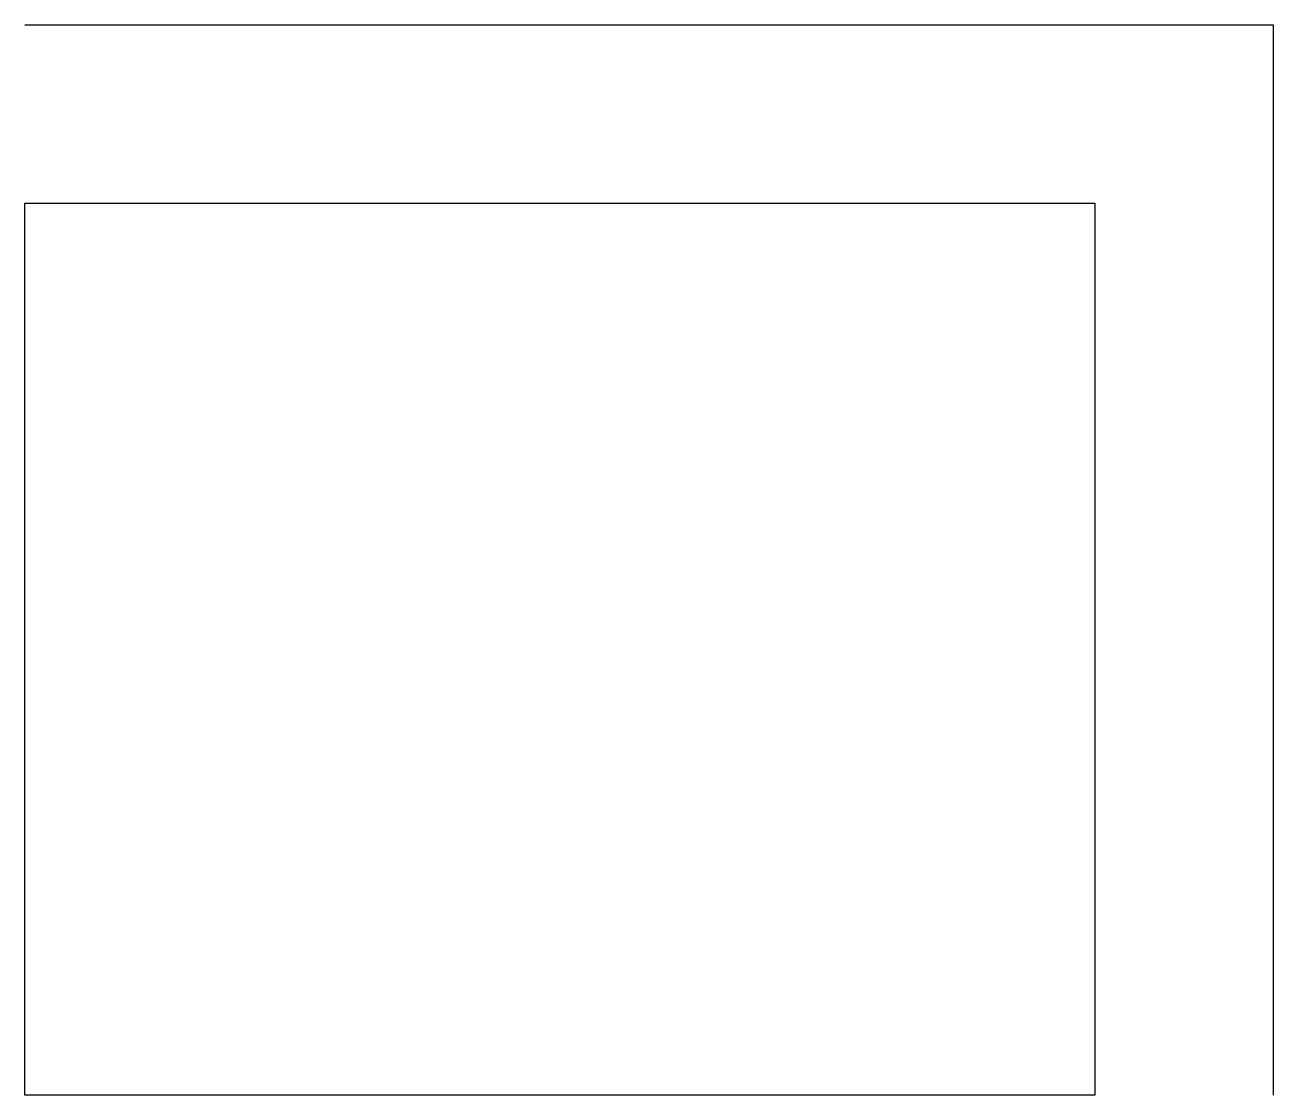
# Model space of a CAD drawing. Header units: millimetres. Extents: x -1.5 to 2, y -1.25 to 1.75.
import ezdxf

# ---------------------------------------------------------------- set-up
doc = ezdxf.new("R2010")
doc.units = ezdxf.units.MM
doc.layers.add('jidou1', color=3, linetype='Continuous')
doc.layers.add('KEISO', color=7, linetype='Continuous')

# ---------------------------------------------------------------- blocks, each defined once
blk = doc.blocks.new('HD2')
at = {"layer": 'KEISO', "color": 3}
for p, q in [((-1.5, 1.75), (2, 1.75)), ((2, 1.75), (2, -1.25))]:
    blk.add_line(p, q, dxfattribs=at)
blk.add_lwpolyline([(-1.5, -1.25), (-1.5, 1.25), (1.5, 1.25), (1.5, -1.25), (-1.5, -1.25)], dxfattribs=at)

msp = doc.modelspace()

# ---------------------------------------------------------------- block references
at = {"layer": 'jidou1', "color": 3, "linetype": 'Continuous'}
msp.add_blockref('HD2', (0, 0), dxfattribs=at)

doc.saveas('drawing.dxf')
